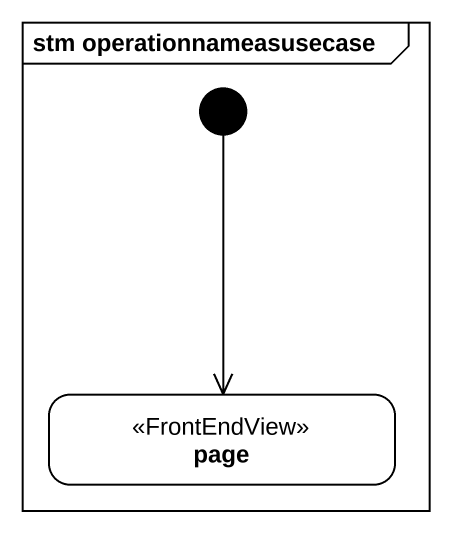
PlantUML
@startuml
mainframe stm operationnameasusecase
hide empty description
state "page" as page_ <<FrontEndView>>
[*] --> page_
@enduml
